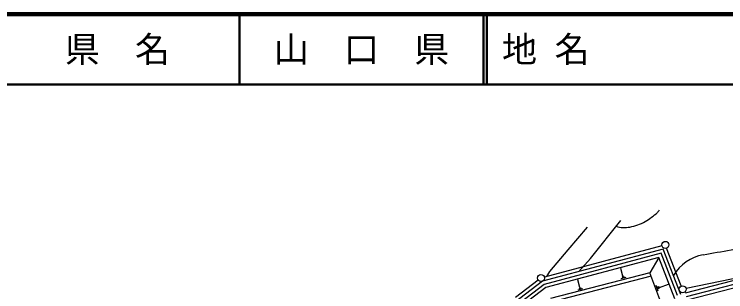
# Model space of a CAD drawing. Units: millimetres, scale not verified. Extents: x 40000 to 680000, y 20000 to 413049.
# Drawn here: x 300934 to 402250, y 340509 to 380000 of the extents above; entities that cross this region are included whole.
import ezdxf
from ezdxf.enums import TextEntityAlignment as Align

# ---------------------------------------------------------------- set-up
doc = ezdxf.new("R2010")
doc.units = ezdxf.units.MM
doc.header["$LTSCALE"] = 1000
for name, color, linetype, lineweight in [('M-BGD', 7, 'Continuous', 25), ('M-TTL', 2, 'Continuous', 140), ('M-TTL-LINE', 7, 'Continuous', 50)]:
    doc.layers.add(name, color=color, linetype=linetype, lineweight=lineweight)
doc.layers.add('M-TTL-TXT', color=7, linetype='Continuous')
doc.styles.add('ＭＳ ゴシック', font='')
doc.styles.get('ＭＳ ゴシック').set_extended_font_data('MS Gothic')

msp = doc.modelspace()

# ---------------------------------------------------------------- linework, layer by layer
at = {"layer": 'M-BGD'}
for p, q in [((393168, 347053), (376417, 342595)), ((395922, 341329), (393832, 346715)), ((424260, 346978), (396610, 339805)), ((392739, 345386), (391450, 343204)), ((418757, 345034), (396736, 339321)), ((387583, 342709), (387292, 343833)), ((410618, 343884), (396592, 340965)), ((388008, 342519), (387305, 342337)), ((387796, 342614), (387444, 342523)), ((387671, 342732), (387496, 342686)), ((375537, 342163), (372307, 339694)), ((381450, 341111), (381167, 342203)), ((392796, 341133), (394096, 341613)), ((381862, 340927), (381180, 340750)), ((381656, 341019), (381315, 340931)), ((381535, 341133), (381365, 341089)), ((392621, 340607), (392322, 341419)), ((392709, 340870), (392559, 341276)), ((392834, 341031), (392759, 341234))]:
    msp.add_line(p, q, dxfattribs=at)
for points in [[(381333, 343386), (382966, 345238), (387310, 350668)], [(382492, 349678), (379783, 346468), (377131, 343409), (376702, 342671)], [(395853, 340125), (393347, 346583), (376159, 342009), (372137, 338934), (343392, 331005), (333778, 328433), (326586, 325820), (325226, 325481), (318694, 323686), (312185, 322471), (306272, 321827), (296488, 320962)], [(424260, 346978), (424135, 347462), (396485, 340289)], [(395365, 339999), (393043, 345984), (376383, 341551), (372363, 338478), (343523, 330522), (333928, 327956), (326733, 325341), (325352, 324997), (318807, 323198), (312258, 321976), (306321, 321329), (296537, 320464)], [(395019, 339509), (392739, 345386), (376608, 341094), (372590, 338022), (343654, 330040), (334078, 327478), (326879, 324862), (325479, 324514), (318919, 322710), (312331, 321481), (306370, 320832), (301859, 320433), (305867, 320418), (310129, 320579), (316395, 321122), (320787, 321716), (326747, 322975)], [(391624, 342732), (377542, 339085), (373801, 335348), (344420, 327243), (326877, 322493)], [(393135, 338639), (391450, 343204), (377285, 339534)]]:
    msp.add_lwpolyline(points, dxfattribs=at)
for centre in [(393652, 347181), (375934, 342466), (396103, 340863)]:
    msp.add_circle(centre, 500, dxfattribs=at)
for centre, radius, start, end in [((384665, 360524), 11743, 301.32125, 311.99372), ((510473, 259701), 149647, 141.85925, 142.0177), ((387814, 353276), 3637, 251.20626, 282.26024), ((387346, 356713), 7100, 280.05906, 298.82777), ((347808, 651544), 310020, 279.51088, 280.99691), ((400212, 339606), 6290, 100.78528, 149.24333)]:
    msp.add_arc(centre, radius, start, end, dxfattribs=at)
at = {"layer": 'M-TTL'}
msp.add_line((680000, 380000), (40000, 380000), dxfattribs=at)
at = {"layer": 'M-TTL-LINE'}
for p, q in [((333000, 380000), (333000, 370000)), ((367750, 380000), (367750, 370000)), ((368250, 380000), (368250, 370000)), ((40000, 370000), (680000, 370000))]:
    msp.add_line(p, q, dxfattribs=at)

# ---------------------------------------------------------------- texts
at = {"layer": 'M-TTL-TXT', "style": 'ＭＳ ゴシック'}
for s, p in [('県\u3000名', (315625, 375000)), ('山\u3000口\u3000県', (350375, 375000))]:
    msp.add_text(s, height=3666, dxfattribs=at).set_placement(p, align=Align.MIDDLE_CENTER)
msp.add_text('地 名', height=3666, dxfattribs=at).set_placement((370380, 375000), align=Align.MIDDLE_LEFT)

doc.saveas('drawing.dxf')
